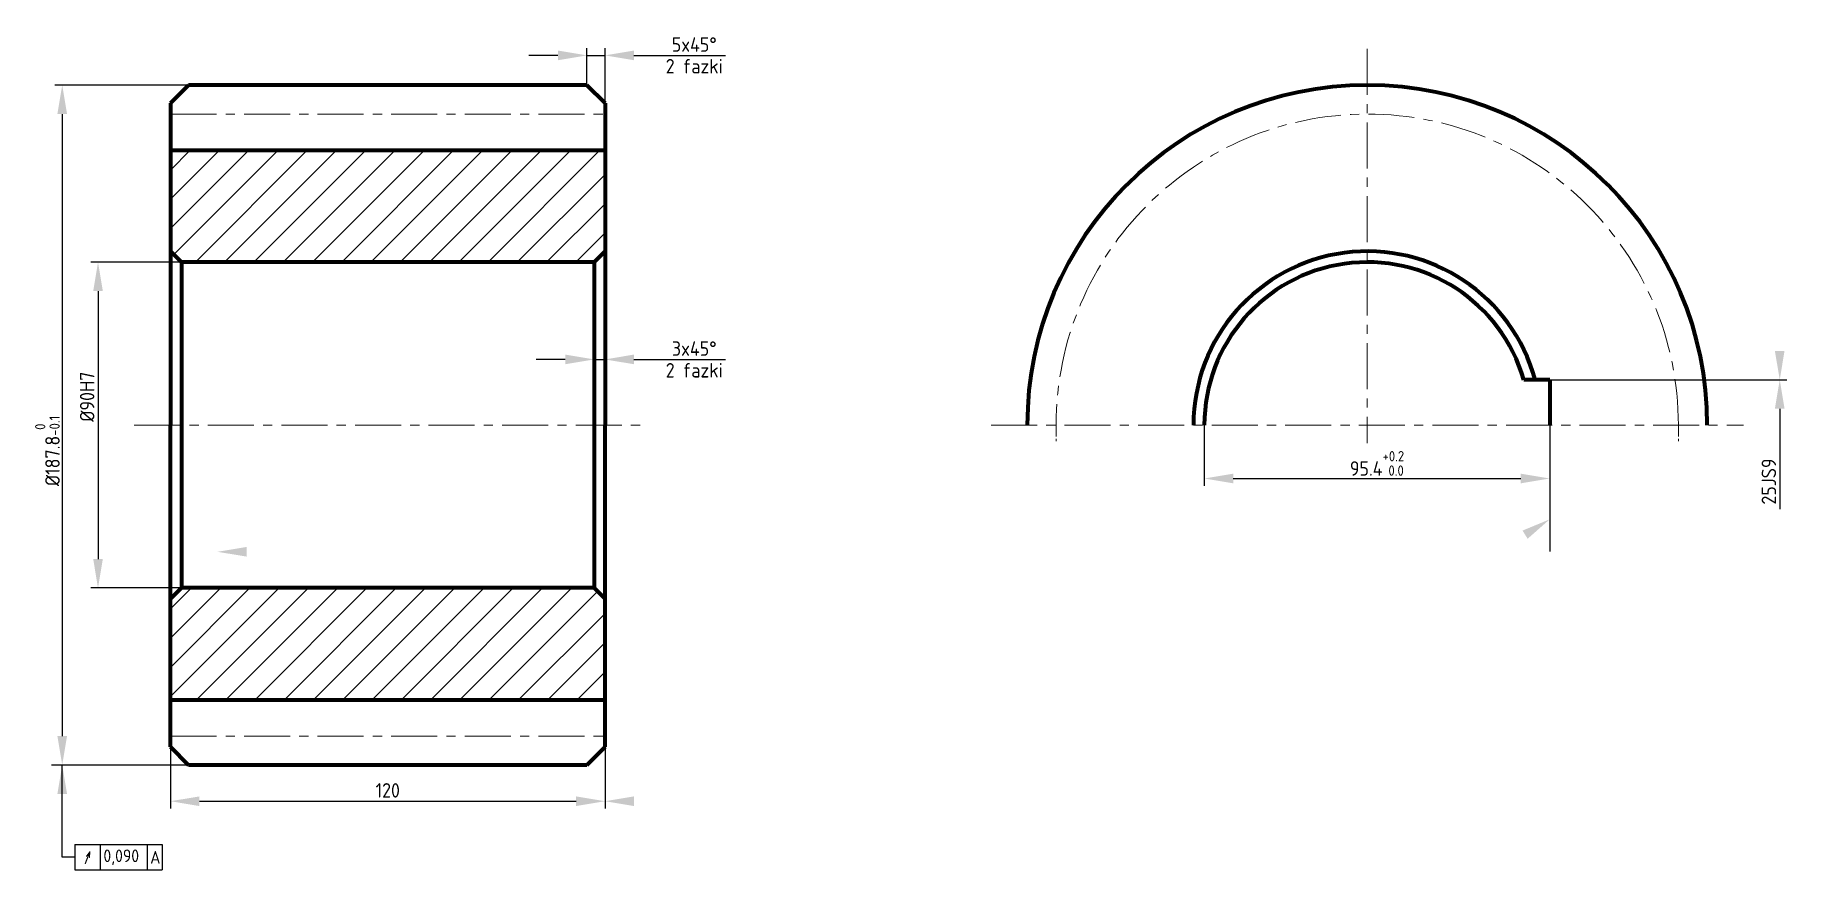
# Model space of a CAD drawing. Extents: x 726 to 1210, y 594 to 825.
import ezdxf

# ---------------------------------------------------------------- set-up
doc = ezdxf.new("R2010")
doc.units = 0
doc.linetypes.add('CENTER', pattern=[50.8, 31.75, -6.35, 6.35, -6.35])
doc.layers.get('Defpoints').update_dxf_attribs({"linetype": 'CONTINUOUS'})
for name, color, linetype, lineweight in [('0A widoczne krawedzie i zarysy', 7, 'CONTINUOUS', 80), ('7 osie', 7, 'CENTER', 18), ('8 kreskowanie', 7, 'CONTINUOUS', 18), ('AM_5', 92, 'CONTINUOUS', 25)]:
    doc.layers.add(name, color=color, linetype=linetype, lineweight=lineweight)
doc.styles.add('ACISOGDT', font='amgdt.shx')
doc.styles.add('ACISOTS', font='isocp.shx')
doc.styles.get("Standard").update_dxf_attribs({"font": 'GENISO.ttf', "height": 5})
doc.dimstyles.new('STW5$0', dxfattribs={"dimscale": 0, "dimtxt": 4, "dimasz": 5, "dimexe": 2, "dimexo": 0, "dimgap": 1, "dimtad": 1, "dimdec": 1, "dimzin": 9, "dimdsep": 46, "dimtxsty": 'ACISOTS', "dimcen": 0, "dimclrd": 256, "dimclre": 256, "dimclrt": 256, "dimadec": 1, "dimazin": 2, "dimtp": 0.1, "dimtm": 0.1, "dimtfac": 0.71, "dimtdec": 1, "dimtmove": 0, "dimatfit": 3, "dimfxl": 1, "dimtzin": 0, "dimlwd": -1, "dimlwe": -1, "dimarcsym": 0})

# ---------------------------------------------------------------- blocks, each defined once
blk = doc.blocks.new('*D13')
at = {"layer": 'AM_5', "transparency": 16777216}
for p, q in [((1048.62, 716.9), (1048.62, 700.14)), ((1144.02, 716.9), (1144.02, 700.14)), ((1056.62, 702.14), (1136.02, 702.14))]:
    blk.add_line(p, q, dxfattribs=at)
for points in [[(1056.62, 703.47), (1056.62, 700.8), (1048.62, 702.14)], [(1136.02, 703.47), (1136.02, 700.8), (1144.02, 702.14)]]:
    blk.add_solid(points, dxfattribs=at)
at = {"layer": 'Defpoints', "color": 0, "transparency": 16777216}
for p in [(1048.62, 716.9), (1144.02, 716.9), (1144.02, 702.14)]:
    blk.add_point(p, dxfattribs=at)
at = {"layer": 'AM_5', "transparency": 16777216, "insert": (1096.32, 706.31), "char_height": 4, "attachment_point": 5, "style": 'ACISOTS'}
blk.add_mtext('95.4{}{\\H0.71x;\\C92;\\S+0.2^  0.0;}', dxfattribs=at)
blk = doc.blocks.new('*D14')
at = {"layer": 'AM_5', "transparency": 16777216}
for p, q in [((1144.02, 729.4), (1209.53, 729.4)), ((1207.53, 721.4), (1207.53, 716.9)), ((1207.53, 716.9), (1207.53, 693.71))]:
    blk.add_line(p, q, dxfattribs=at)
blk.add_solid([(1206.19, 721.4), (1208.86, 721.4), (1207.53, 729.4)], dxfattribs=at)
at = {"layer": 'Defpoints', "color": 0, "transparency": 16777216}
for p in [(1144.02, 729.4), (1144.02, 716.9), (1207.53, 716.9)]:
    blk.add_point(p, dxfattribs=at)
at = {"layer": 'AM_5', "transparency": 16777216, "insert": (1204.53, 701.3), "char_height": 4, "attachment_point": 5, "rotation": 90, "style": 'ACISOTS'}
blk.add_mtext('25JS9', dxfattribs=at)
blk = doc.blocks.new('_None')
blk = doc.blocks.new('*D16')
at = {"layer": 'AM_5', "transparency": 16777216}
for p, q in [((870.11, 819.02), (862.11, 819.02)), ((878.11, 810.81), (878.11, 821.02)), ((878.11, 819.02), (883.11, 819.02)), ((883.11, 805.81), (883.11, 821.02)), ((891.11, 819.02), (916.41, 819.02))]:
    blk.add_line(p, q, dxfattribs=at)
for points in [[(870.11, 820.35), (870.11, 817.68), (878.11, 819.02)], [(891.11, 820.35), (891.11, 817.68), (883.11, 819.02)]]:
    blk.add_solid(points, dxfattribs=at)
at = {"layer": 'Defpoints', "color": 0, "transparency": 16777216}
for p in [(883.11, 819.02), (878.11, 810.81), (883.11, 805.81)]:
    blk.add_point(p, dxfattribs=at)
at = {"layer": 'AM_5', "transparency": 16777216, "char_height": 4, "attachment_point": 5, "style": 'ACISOTS'}
for s, insert in [('5x45%%D ', (907.76, 822.02)), ('2 fazki', (907.76, 816.02))]:
    blk.add_mtext(s, dxfattribs=dict(at, insert=insert))
blk = doc.blocks.new('*D17')
at = {"layer": 'AM_5', "transparency": 16777216}
for p, q in [((766.11, 761.9), (741.09, 761.9)), ((743.09, 753.9), (743.09, 679.9)), ((766.11, 671.9), (741.09, 671.9))]:
    blk.add_line(p, q, dxfattribs=at)
for points in [[(741.76, 753.9), (744.42, 753.9), (743.09, 761.9)], [(741.76, 679.9), (744.42, 679.9), (743.09, 671.9)]]:
    blk.add_solid(points, dxfattribs=at)
at = {"layer": 'Defpoints', "color": 0, "transparency": 16777216}
for p in [(766.11, 761.9), (743.09, 671.9), (766.11, 671.9)]:
    blk.add_point(p, dxfattribs=at)
at = {"layer": 'AM_5', "transparency": 16777216, "insert": (740.09, 724.73), "char_height": 4, "attachment_point": 5, "rotation": 90, "style": 'ACISOTS'}
blk.add_mtext('%%C90H7', dxfattribs=at)
blk = doc.blocks.new('*D18')
at = {"layer": 'AM_5', "transparency": 16777216}
for p, q in [((880.11, 736.46), (880.11, 733.03)), ((883.11, 736.46), (883.11, 733.03)), ((872.11, 735.03), (864.11, 735.03)), ((880.11, 735.03), (883.11, 735.03)), ((891.11, 735.03), (916.41, 735.03))]:
    blk.add_line(p, q, dxfattribs=at)
for points in [[(872.11, 736.37), (872.11, 733.7), (880.11, 735.03)], [(891.11, 736.37), (891.11, 733.7), (883.11, 735.03)]]:
    blk.add_solid(points, dxfattribs=at)
at = {"layer": 'Defpoints', "color": 0, "transparency": 16777216}
for p in [(880.11, 736.46), (883.11, 736.46), (883.11, 735.03)]:
    blk.add_point(p, dxfattribs=at)
at = {"layer": 'AM_5', "transparency": 16777216, "char_height": 4, "attachment_point": 5, "style": 'ACISOTS'}
for s, insert in [('3x45%%D', (907.76, 738.03)), ('2 fazki', (907.76, 732.03))]:
    blk.add_mtext(s, dxfattribs=dict(at, insert=insert))

msp = doc.modelspace()

# ---------------------------------------------------------------- hatches: boundary and pattern name
at = {"layer": '8 kreskowanie', "ltscale": 0.1}
h = msp.add_hatch(dxfattribs=at)
h.set_pattern_fill('ANSI31', color=256, scale=1.8)
h.paths.add_polyline_path([(883.11, 792.81), (763.11, 792.81), (763.11, 764.9), (883.11, 764.9)])
h.paths.add_polyline_path([(763.11, 764.9), (883.11, 764.9), (883.11, 761.9), (880.11, 761.9), (763.11, 761.9)])
h.paths.add_polyline_path([(883.11, 668.9), (880.11, 671.89), (766.11, 671.9), (763.11, 668.9), (763.11, 640.99), (883.11, 640.99)])

# ---------------------------------------------------------------- linework, layer by layer
at = {"layer": '0A widoczne krawedzie i zarysy', "ltscale": 0.1}
for p, q in [((763.11, 805.81), (768.11, 810.81)), ((878.11, 810.81), (768.11, 810.81)), ((878.11, 810.81), (883.11, 805.81)), ((763.11, 805.81), (763.11, 764.9)), ((883.11, 805.81), (883.11, 764.9)), ((763.11, 792.81), (883.11, 792.81)), ((763.11, 764.9), (763.11, 716.9)), ((763.11, 764.9), (766.11, 761.9)), ((883.11, 764.9), (880.11, 761.9)), ((883.11, 764.9), (883.11, 716.9)), ((880.11, 761.9), (766.11, 761.9)), ((766.11, 761.9), (766.11, 671.9)), ((880.11, 761.9), (880.11, 671.89)), ((1144.02, 729.4), (1136.85, 729.4)), ((1144.02, 729.4), (1144.02, 716.9)), ((763.11, 668.9), (763.11, 716.9)), ((883.11, 668.9), (883.11, 716.9)), ((1048.62, 716.9), (1048.62, 716.9)), ((763.11, 668.9), (766.11, 671.9)), ((763.11, 627.99), (763.11, 668.9)), ((880.11, 671.89), (766.11, 671.9)), ((883.11, 668.9), (880.11, 671.9)), ((883.11, 668.9), (880.11, 671.9)), ((883.11, 627.99), (883.11, 668.9)), ((763.11, 640.99), (883.11, 640.99)), ((763.11, 627.99), (768.11, 622.99)), ((878.11, 622.99), (883.11, 627.99)), ((878.11, 622.99), (768.11, 622.99))]:
    msp.add_line(p, q, dxfattribs=at)
for radius, start in [(93.91, 0), (48, 15.0948), (45, 16.1276)]:
    msp.add_arc((1093.62, 716.9), radius, start, 180, dxfattribs=at)
at = {"layer": '7 osie', "ltscale": 0.4}
for p, q in [((1093.62, 820.8), (1093.62, 711.9)), ((763.11, 802.81), (883.11, 802.81)), ((753.11, 716.9), (893.11, 716.9)), ((989.71, 716.9), (1197.53, 716.9)), ((763.11, 630.99), (883.11, 630.99))]:
    msp.add_line(p, q, dxfattribs=at)
at = {"layer": '7 osie', "ltscale": 0.1}
for p, q in [((1007.71, 716.9), (1007.71, 711.9)), ((1179.53, 716.9), (1179.53, 711.9))]:
    msp.add_line(p, q, dxfattribs=at)
at = {"layer": '7 osie', "ltscale": 0.4}
msp.add_arc((1093.62, 716.9), 85.91, 0, 180, dxfattribs=at)
at = {"layer": 'AM_5'}
for p, q in [((768.11, 810.81), (731.21, 810.81)), ((733.21, 802.81), (733.21, 630.99)), ((1144.02, 716.9), (1144.02, 681.96)), ((763.11, 627.99), (763.11, 610.99)), ((883.11, 627.99), (883.11, 610.99)), ((768.11, 622.99), (730.21, 622.99)), ((771.11, 612.99), (875.11, 612.99))]:
    msp.add_line(p, q, dxfattribs=at)
at = {"layer": 'AM_5', "linetype": 'Continuous', "ltscale": 0.1}
msp.add_line((733.21, 619.49), (733.21, 622.99), dxfattribs=at)
at = {"layer": 'AM_5', "ltscale": 0.1}
for p, q in [((733.21, 597.5), (733.21, 622.99)), ((736.71, 597.5), (733.21, 597.5))]:
    msp.add_line(p, q, dxfattribs=at)
at = {"layer": 'AM_5', "color": 140, "ltscale": 0.1}
for p, q in [((736.71, 601), (760.78, 601)), ((736.71, 601), (736.71, 594)), ((743.71, 601), (743.71, 594)), ((756.62, 601), (756.62, 594)), ((760.78, 601), (760.78, 594)), ((736.71, 594), (760.78, 594))]:
    msp.add_line(p, q, dxfattribs=at)
at = {"layer": 'AM_5'}
for points in [[(731.87, 802.81), (734.54, 802.81), (733.21, 810.81)], [(1208.86, 737.4), (1206.19, 737.4), (1207.53, 729.4)], [(1136.5, 687.75), (1137.91, 685.49), (1143.99, 690.85)], [(784.11, 683.22), (784.11, 680.56), (776.11, 681.89)], [(731.87, 630.99), (734.54, 630.99), (733.21, 622.99)], [(731.87, 614.99), (734.54, 614.99), (733.21, 622.99)], [(771.11, 614.32), (771.11, 611.65), (763.11, 612.99)], [(875.11, 614.32), (875.11, 611.65), (883.11, 612.99)], [(891.11, 614.32), (891.11, 611.65), (883.11, 612.99)]]:
    msp.add_solid(points, dxfattribs=at)

# ---------------------------------------------------------------- texts
at = {"layer": 'AM_5', "insert": (729.11, 709.75), "char_height": 4, "attachment_point": 5, "rotation": 90, "style": 'ACISOTS'}
msp.add_mtext('%%C187.8{}{\\H0.71x;\\C92;\\S 0^ -0.1;}', dxfattribs=at)
at = {"layer": 'AM_5', "insert": (823.11, 615.99), "char_height": 4, "width": 6.4031, "attachment_point": 5, "style": 'ACISOTS'}
msp.add_mtext('120', dxfattribs=at)
at = {"layer": 'AM_5', "color": 140, "ltscale": 0.1, "insert": (740.21, 597.5), "char_height": 3.5, "attachment_point": 5, "style": 'ACISOGDT'}
msp.add_mtext('h', dxfattribs=at)
at = {"layer": 'AM_5', "color": 140, "ltscale": 0.1, "char_height": 3.5, "attachment_point": 4}
for s, insert in [('0,090', (744.58, 597.5)), ('A', (757.5, 597.5))]:
    msp.add_mtext(s, dxfattribs=dict(at, insert=insert))

# ---------------------------------------------------------------- dimensions: what is measured, and where the dimension line sits
at = {"layer": 'AM_5'}
dim = msp.add_linear_dim(base=(883.11, 819.02), p1=(878.11, 810.81), p2=(883.11, 805.81), text='5x45%%D \\X2 fazki', dimstyle='STW5$0', override={"dimscale": 1, "dimasz": 8, "dimtp": 0.2, "dimtm": 0}, dxfattribs=at)
dim.commit()
dim.dimension.update_dxf_attribs({"geometry": '*D16', "text_midpoint": (907.76, 819.02)})
dim = msp.add_linear_dim(base=(743.09, 671.9), p1=(766.11, 761.9), p2=(766.11, 671.9), angle=90, text='%%C<>H7', dimstyle='STW5$0', override={"dimscale": 1, "dimasz": 8, "dimtp": 0.2, "dimtm": 0}, dxfattribs=at)
dim.commit()
dim.dimension.update_dxf_attribs({"geometry": '*D17', "text_midpoint": (743.09, 724.73), "dimtype": 160})
for base, p1, p2, angle, text, override, picture, middle in [((883.11, 735.03), (880.11, 736.46), (883.11, 736.46), 0, '3x45%%D\\X2 fazki', {"dimscale": 1, "dimasz": 8, "dimpost": ''}, '*D18', (907.76, 735.03)), ((1207.53, 716.9), (1144.02, 729.4), (1144.02, 716.9), 90, '25JS9', {"dimscale": 1, "dimasz": 8, "dimblk2": 'None', "dimsah": 1, "dimse2": 1}, '*D14', (1204.53, 701.3)), ((1144.02, 702.14), (1048.62, 716.9), (1144.02, 716.9), 0, '<>{}{\\H0.71x;\\C92;\\S+0.2^  0.0;}', {"dimscale": 1, "dimasz": 8, "dimtp": 0.2, "dimtm": 0}, '*D13', (1096.32, 706.31))]:
    dim = msp.add_linear_dim(base=base, p1=p1, p2=p2, angle=angle, text=text, dimstyle='STW5$0', override=override, dxfattribs=at)
    dim.commit()
    dim.dimension.update_dxf_attribs({"geometry": picture, "text_midpoint": middle})

doc.saveas('drawing.dxf')
